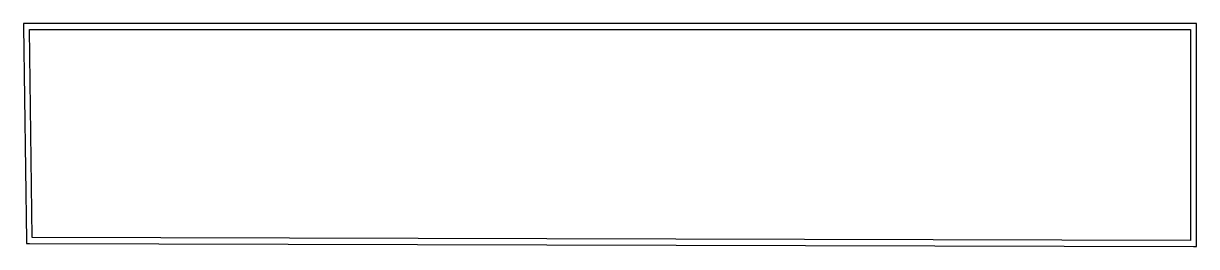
# Model space of a CAD drawing. Extents: x 0 to 66, y 0 to 12.5.
import ezdxf

# ---------------------------------------------------------------- set-up
doc = ezdxf.new("R2010")
doc.units = 0

msp = doc.modelspace()

# ---------------------------------------------------------------- linework, layer by layer
at = {"layer": 'Layer 1'}
for p, q in [((0, 12.5181), (0, 12.352736)), ((0.165364, 12.5181), (0, 12.5181)), ((0, 12.5181), (0, 12.5181)), ((0, 12.352736), (0.165364, 0.330736)), ((65.790228, 12.518136), (0.165364, 12.5181)), ((0.496093, 0.49611), (0.330729, 12.1874)), ((0.330729, 12.1874), (0.330729, 12.187371)), ((0.330729, 12.187371), (65.624829, 12.187371)), ((65.624829, 12.187371), (65.624829, 0.330771)), ((65.955592, 12.518136), (65.790228, 12.518136)), ((65.955592, 12.352772), (65.955592, 12.518136)), ((65.955592, 0.165372), (65.955592, 12.352772)), ((0.165364, 0.330736), (0.165364, 0.165372)), ((0.165364, 0.165372), (0.330728, 0.165372)), ((0.330728, 0.165372), (65.790228, 0.000008)), ((65.624829, 0.330771), (0.496093, 0.49611)), ((65.790228, 0.000008), (65.955592, 0.000008)), ((65.955592, 0.000008), (65.955592, 0.165372))]:
    msp.add_line(p, q, dxfattribs=at)

doc.saveas('drawing.dxf')
